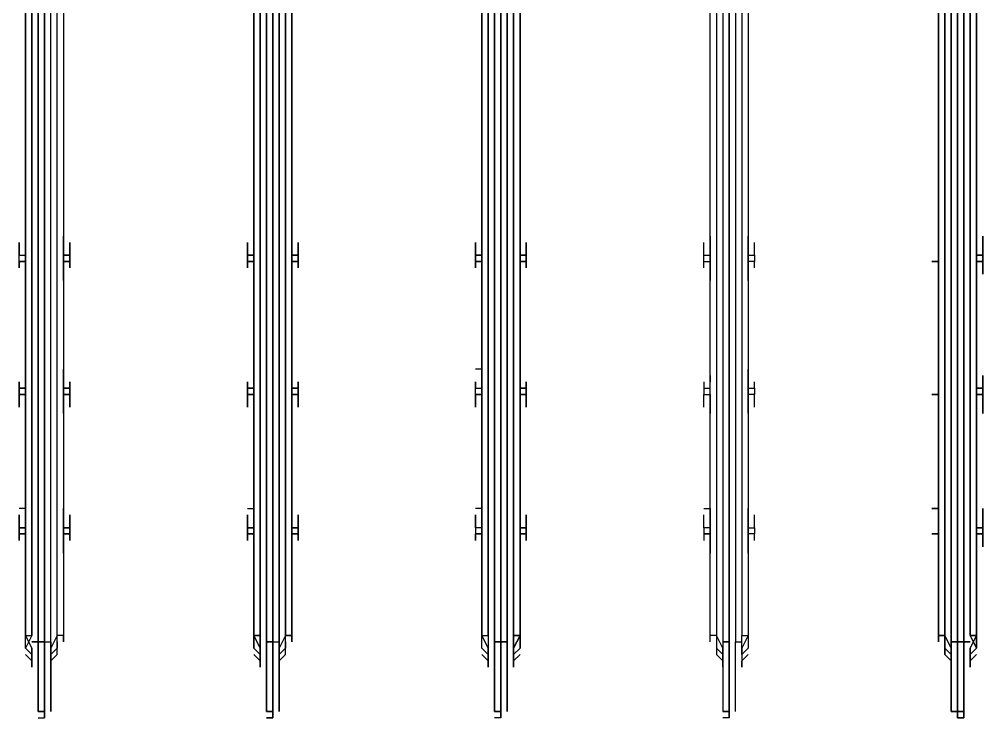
# Model space of a CAD drawing. Header units: metres. Extents: x 531277 to 531898, y 2673784 to 2674172.
# Drawn here: x 531485.9659 to 531486.1762, y 2673979.9936 to 2673980.1461 of the extents above; entities that cross this region are included whole.
import ezdxf

# ---------------------------------------------------------------- set-up
doc = ezdxf.new("R2010")
doc.units = ezdxf.units.M
doc.header["$MEASUREMENT"] = 0
doc.layers.add('IDT', color=7, linetype='Continuous')

# ---------------------------------------------------------------- blocks, each defined once
blk = doc.blocks.new('IDT')
at = {"layer": 'IDT', "color": 0, "lineweight": 25}
for p, q in [((13.89527, 14.16936), (13.89527, 14.15276)), ((13.89666, 14.16936), (13.89527, 14.16936)), ((13.89527, 14.15276), (13.89527, 14.16936)), ((13.89527, 14.16936), (13.89666, 14.16936)), ((13.89666, 14.15276), (13.89666, 14.16936)), ((13.89666, 14.16936), (13.89666, 14.15276)), ((13.94645, 14.15276), (13.94645, 14.16936)), ((13.94645, 14.16936), (13.94645, 14.15276)), ((13.94645, 14.16936), (13.94783, 14.16936)), ((13.99624, 14.16936), (13.99624, 14.15276)), ((13.99624, 14.15276), (13.99624, 14.16936)), ((13.99624, 14.16936), (13.99624, 14.15276)), ((13.99624, 14.15276), (13.99624, 14.16936)), ((13.99624, 14.16936), (13.99763, 14.16936)), ((14.04604, 14.15276), (14.04604, 14.16936)), ((14.04604, 14.16936), (14.04604, 14.15276)), ((14.04742, 14.16936), (14.04604, 14.16936)), ((14.04604, 14.16936), (14.04604, 14.15276)), ((14.04604, 14.15276), (14.04604, 14.16936)), ((14.04604, 14.16936), (14.04742, 14.16936)), ((14.04604, 14.15276), (14.04604, 14.16936)), ((14.04604, 14.16936), (14.04604, 14.15276)), ((14.04604, 14.15276), (14.04604, 14.16936)), ((14.04604, 14.15276), (14.04604, 14.16936)), ((14.09583, 14.16936), (14.09583, 14.15276)), ((14.09583, 14.15276), (14.09583, 14.16936)), ((14.09583, 14.16936), (14.09583, 14.15276)), ((14.09721, 14.16936), (14.09583, 14.16936)), ((14.09583, 14.16936), (14.09583, 14.15276)), ((13.89666, 14.16797), (13.89527, 14.16797)), ((13.89527, 14.16797), (13.89527, 14.15276)), ((13.89527, 14.15276), (13.89527, 14.16797)), ((13.89527, 14.16797), (13.89666, 14.16797)), ((13.89804, 14.16797), (13.89666, 14.16797)), ((13.89666, 14.16797), (13.89804, 14.16797)), ((13.89804, 14.16797), (13.89804, 14.15276)), ((13.89804, 14.15276), (13.89804, 14.16797)), ((13.94507, 14.16797), (13.94507, 14.15276)), ((13.94783, 14.16797), (13.94645, 14.16797)), ((13.94645, 14.16797), (13.94783, 14.16797)), ((13.94783, 14.15276), (13.94783, 14.16797)), ((13.99486, 14.15276), (13.99486, 14.16797)), ((13.99486, 14.16797), (13.99486, 14.15276)), ((13.99763, 14.16797), (13.99624, 14.16797)), ((13.99624, 14.16797), (13.99763, 14.16797)), ((13.99763, 14.16797), (13.99624, 14.16797)), ((13.99624, 14.16797), (13.99763, 14.16797)), ((13.99763, 14.15276), (13.99763, 14.16797)), ((13.99763, 14.16797), (13.99763, 14.15276)), ((14.04465, 14.15276), (14.04465, 14.16797)), ((14.04465, 14.16797), (14.04465, 14.15276)), ((14.04465, 14.15276), (14.04465, 14.16797)), ((14.04465, 14.16797), (14.04465, 14.15276)), ((14.04742, 14.16797), (14.04604, 14.16797)), ((14.04604, 14.16797), (14.04742, 14.16797)), ((14.04742, 14.16797), (14.04604, 14.16797)), ((14.04604, 14.16797), (14.04742, 14.16797)), ((14.04742, 14.16797), (14.04604, 14.16797)), ((14.04604, 14.16797), (14.04742, 14.16797)), ((14.04742, 14.16797), (14.04604, 14.16797)), ((14.04604, 14.16797), (14.04742, 14.16797)), ((14.04742, 14.15276), (14.04742, 14.16797)), ((14.04742, 14.16797), (14.04742, 14.15276)), ((14.04742, 14.15276), (14.04742, 14.16797)), ((14.04742, 14.16797), (14.04742, 14.15276)), ((14.09445, 14.15276), (14.09445, 14.16797)), ((14.09445, 14.16797), (14.09445, 14.15276)), ((14.09721, 14.16797), (14.09583, 14.16797)), ((14.09583, 14.16797), (14.09721, 14.16797)), ((14.09721, 14.16797), (14.09583, 14.16797)), ((14.09583, 14.16797), (14.09721, 14.16797)), ((14.09721, 14.15276), (14.09721, 14.16797)), ((14.09721, 14.16797), (14.09721, 14.15276)), ((13.89389, 14.15414), (13.89389, 14.15829)), ((13.89389, 14.15829), (13.89389, 14.15691)), ((13.89389, 14.15691), (13.89389, 14.15829)), ((13.89389, 14.15829), (13.89389, 14.15414)), ((13.89804, 14.15414), (13.89804, 14.15829)), ((13.89804, 14.15829), (13.89804, 14.15414)), ((13.89804, 14.15691), (13.89804, 14.15829)), ((13.89804, 14.15829), (13.89804, 14.15691)), ((13.94368, 14.15414), (13.94368, 14.15829)), ((13.94368, 14.15829), (13.94368, 14.15691)), ((13.94783, 14.15691), (13.94783, 14.15829)), ((13.94783, 14.15829), (13.94783, 14.15414)), ((13.99348, 14.15414), (13.99348, 14.15829)), ((13.99348, 14.15829), (13.99348, 14.15691)), ((13.99348, 14.15691), (13.99348, 14.15829)), ((13.99348, 14.15829), (13.99348, 14.15414)), ((13.99901, 14.15414), (13.99901, 14.15829)), ((13.99901, 14.15829), (13.99901, 14.15691)), ((13.99901, 14.15691), (13.99901, 14.15829)), ((13.99901, 14.15829), (13.99901, 14.15414)), ((14.04465, 14.15414), (14.04465, 14.15829)), ((14.04465, 14.15829), (14.04465, 14.15691)), ((14.04465, 14.15414), (14.04465, 14.15829)), ((14.04465, 14.15829), (14.04465, 14.15691)), ((14.04465, 14.15414), (14.04465, 14.15829)), ((14.04465, 14.15829), (14.04465, 14.15691)), ((14.04465, 14.15414), (14.04465, 14.15829)), ((14.04465, 14.15829), (14.04465, 14.15691)), ((14.0488, 14.15414), (14.0488, 14.15829)), ((14.0488, 14.15829), (14.0488, 14.15414)), ((14.0488, 14.15414), (14.0488, 14.15829)), ((14.0488, 14.15829), (14.0488, 14.15691)), ((14.0488, 14.15691), (14.0488, 14.15829)), ((14.0488, 14.15829), (14.0488, 14.15691)), ((14.0488, 14.15691), (14.0488, 14.15829)), ((14.0488, 14.15829), (14.0488, 14.15414)), ((14.09445, 14.15414), (14.09445, 14.15829)), ((14.09445, 14.15829), (14.09445, 14.15691)), ((14.09445, 14.15414), (14.09445, 14.15829)), ((14.09445, 14.15829), (14.09445, 14.15691)), ((14.0986, 14.15414), (14.0986, 14.15829)), ((14.0986, 14.15829), (14.0986, 14.15691)), ((14.0986, 14.15691), (14.0986, 14.15829)), ((14.0986, 14.15829), (14.0986, 14.15414)), ((13.89389, 14.15691), (13.89251, 14.15552)), ((13.89251, 14.15552), (13.89389, 14.15691)), ((13.89389, 14.15552), (13.89251, 14.15414)), ((13.89251, 14.15414), (13.89389, 14.15552)), ((13.89389, 14.15552), (13.89251, 14.15414)), ((13.89251, 14.15414), (13.89389, 14.15552)), ((13.89942, 14.15552), (13.89804, 14.15691)), ((13.89804, 14.15691), (13.89942, 14.15552)), ((13.89804, 14.15552), (13.89942, 14.15414)), ((13.89942, 14.15414), (13.89804, 14.15552)), ((13.89942, 14.15552), (13.89942, 14.15137)), ((13.89942, 14.15137), (13.89942, 14.15552)), ((13.94368, 14.15691), (13.9423, 14.15552)), ((13.9423, 14.15414), (13.94368, 14.15552)), ((13.94368, 14.15552), (13.94368, 14.15137)), ((13.94921, 14.15552), (13.94783, 14.15691)), ((13.94921, 14.15414), (13.94783, 14.15552)), ((13.94921, 14.15137), (13.94921, 14.15552)), ((13.99348, 14.15691), (13.99209, 14.15552)), ((13.99209, 14.15552), (13.99348, 14.15691)), ((13.99348, 14.15552), (13.99209, 14.15414)), ((13.99209, 14.15414), (13.99348, 14.15552)), ((13.99348, 14.15552), (13.99348, 14.15137)), ((13.99348, 14.15137), (13.99348, 14.15552)), ((13.99901, 14.15691), (14.00039, 14.15552)), ((14.00039, 14.15552), (13.99901, 14.15691)), ((13.99901, 14.15137), (13.99901, 14.15552)), ((13.99901, 14.15552), (14.00039, 14.15414)), ((13.99901, 14.15137), (13.99901, 14.15552)), ((13.99901, 14.15552), (14.00039, 14.15414)), ((14.04465, 14.15691), (14.04327, 14.15552)), ((14.04465, 14.15691), (14.04327, 14.15552)), ((14.04465, 14.15691), (14.04327, 14.15552)), ((14.04465, 14.15691), (14.04327, 14.15552)), ((14.04327, 14.15552), (14.04327, 14.15137)), ((14.04327, 14.15552), (14.04327, 14.15137)), ((14.04327, 14.15552), (14.04327, 14.15137)), ((14.04327, 14.15552), (14.04327, 14.15137)), ((14.04327, 14.15414), (14.04465, 14.15552)), ((14.04465, 14.15552), (14.04327, 14.15414)), ((14.04327, 14.15414), (14.04465, 14.15552)), ((14.04465, 14.15552), (14.04327, 14.15414)), ((14.0488, 14.15691), (14.05018, 14.15552)), ((14.05018, 14.15552), (14.0488, 14.15691)), ((14.0488, 14.15691), (14.05018, 14.15552)), ((14.05018, 14.15552), (14.0488, 14.15691)), ((14.0488, 14.15137), (14.0488, 14.15552)), ((14.0488, 14.15552), (14.05018, 14.15414)), ((14.0488, 14.15137), (14.0488, 14.15552)), ((14.0488, 14.15552), (14.05018, 14.15414)), ((14.0488, 14.15552), (14.0488, 14.15137)), ((14.05018, 14.15414), (14.0488, 14.15552)), ((14.0488, 14.15137), (14.0488, 14.15552)), ((14.05018, 14.15414), (14.0488, 14.15552)), ((14.09445, 14.15691), (14.09306, 14.15552)), ((14.09445, 14.15691), (14.09306, 14.15552)), ((14.09306, 14.15552), (14.09306, 14.15137)), ((14.09306, 14.15552), (14.09306, 14.15137)), ((14.09306, 14.15414), (14.09445, 14.15552)), ((14.09445, 14.15552), (14.09306, 14.15414)), ((14.0986, 14.15691), (14.09998, 14.15552)), ((14.09998, 14.15552), (14.0986, 14.15691)), ((14.09998, 14.15414), (14.0986, 14.15552)), ((14.0986, 14.15552), (14.09998, 14.15414)), ((14.09998, 14.15414), (14.0986, 14.15552)), ((14.0986, 14.15552), (14.09998, 14.15414)), ((13.89251, 14.15414), (13.89251, 14.15276)), ((13.89251, 14.15276), (13.89251, 14.15414)), ((13.89251, 14.15414), (13.89389, 14.15137)), ((13.89251, 14.15137), (13.89389, 14.15414)), ((13.89389, 14.15414), (13.89251, 14.15137)), ((13.89389, 14.15137), (13.89251, 14.15414)), ((13.89942, 14.15137), (13.89804, 14.15414)), ((13.89804, 14.15414), (13.89942, 14.15137)), ((13.89942, 14.15414), (13.89942, 14.15276)), ((13.89942, 14.15276), (13.89942, 14.15414)), ((13.9423, 14.15276), (13.9423, 14.15414)), ((13.9423, 14.15137), (13.94368, 14.15414)), ((13.94783, 14.15414), (13.94921, 14.15137)), ((13.94921, 14.15276), (13.94921, 14.15414)), ((13.99209, 14.15414), (13.99209, 14.15276)), ((13.99209, 14.15276), (13.99209, 14.15414)), ((13.99209, 14.15137), (13.99348, 14.15414)), ((13.99348, 14.15414), (13.99209, 14.15137)), ((14.00039, 14.15137), (13.99901, 14.15414)), ((13.99901, 14.15414), (14.00039, 14.15137)), ((14.00039, 14.15414), (14.00039, 14.15276)), ((14.00039, 14.15414), (14.00039, 14.15276)), ((14.04327, 14.15137), (14.04465, 14.15414)), ((14.04327, 14.15137), (14.04465, 14.15414)), ((14.04327, 14.15137), (14.04465, 14.15414)), ((14.04327, 14.15137), (14.04465, 14.15414)), ((14.04327, 14.15276), (14.04327, 14.15414)), ((14.04327, 14.15414), (14.04327, 14.15276)), ((14.04327, 14.15276), (14.04327, 14.15414)), ((14.04327, 14.15414), (14.04327, 14.15276)), ((14.05018, 14.15137), (14.0488, 14.15414)), ((14.0488, 14.15414), (14.05018, 14.15137)), ((14.05018, 14.15137), (14.0488, 14.15414)), ((14.0488, 14.15414), (14.05018, 14.15137)), ((14.05018, 14.15414), (14.05018, 14.15276)), ((14.05018, 14.15414), (14.05018, 14.15276)), ((14.05018, 14.15276), (14.05018, 14.15414)), ((14.05018, 14.15276), (14.05018, 14.15414)), ((14.09306, 14.15137), (14.09445, 14.15414)), ((14.09306, 14.15137), (14.09445, 14.15414)), ((14.09306, 14.15276), (14.09306, 14.15414)), ((14.09306, 14.15414), (14.09306, 14.15276)), ((14.09998, 14.15137), (14.0986, 14.15414)), ((14.0986, 14.15414), (14.09998, 14.15137)), ((14.0986, 14.15137), (14.09998, 14.15414)), ((14.0986, 14.15137), (14.09998, 14.15414)), ((14.09998, 14.15414), (14.09998, 14.15276)), ((14.09998, 14.15414), (14.09998, 14.15276)), ((13.89251, 14.15137), (13.89251, 14.15276)), ((13.89251, 14.15276), (13.89251, 14.15137)), ((13.89389, 14.15137), (13.89251, 14.15137)), ((13.89251, 14.15137), (13.89389, 14.15137)), ((13.89251, 14.15137), (13.89251, 13.95358)), ((13.89251, 13.95358), (13.89251, 14.15137)), ((13.89527, 14.15276), (13.89389, 14.15276)), ((13.89389, 14.15276), (13.89527, 14.15276)), ((13.89389, 14.15137), (13.89389, 13.95358)), ((13.89389, 13.95358), (13.89389, 14.15137)), ((13.89527, 13.95358), (13.89527, 14.15276)), ((13.89527, 14.15276), (13.89527, 13.95358)), ((13.89527, 14.15276), (13.89666, 14.15276)), ((13.89666, 14.15276), (13.89527, 14.15276)), ((13.89527, 14.15276), (13.89527, 13.95358)), ((13.89527, 13.95358), (13.89527, 14.15276)), ((13.89804, 14.15276), (13.89666, 14.15276)), ((13.89666, 14.15276), (13.89804, 14.15276)), ((13.89666, 13.95358), (13.89666, 14.15276)), ((13.89666, 14.15276), (13.89666, 13.95358)), ((13.89804, 14.15276), (13.89804, 13.95358)), ((13.89804, 13.95358), (13.89804, 14.15276)), ((13.9008, 14.15137), (13.89942, 14.15137)), ((13.89942, 14.15137), (13.9008, 14.15137)), ((13.89942, 14.15137), (13.89942, 13.95358)), ((13.89942, 13.95358), (13.89942, 14.15137)), ((13.9008, 14.15137), (13.9008, 14.15276)), ((13.9008, 14.15276), (13.9008, 14.15137)), ((13.9008, 13.95358), (13.9008, 14.15137)), ((13.9008, 14.15137), (13.9008, 13.95358)), ((13.9423, 14.15137), (13.9423, 14.15276)), ((13.9423, 13.95358), (13.9423, 14.15137)), ((13.94368, 14.15137), (13.9423, 14.15137)), ((13.94507, 14.15276), (13.94368, 14.15276)), ((13.94368, 13.95358), (13.94368, 14.15137)), ((13.94507, 13.95358), (13.94507, 14.15276)), ((13.94783, 14.15276), (13.94645, 14.15276)), ((13.94645, 14.15276), (13.94783, 14.15276)), ((13.94645, 13.95358), (13.94645, 14.15276)), ((13.94645, 14.15276), (13.94645, 13.95358)), ((13.94783, 13.95358), (13.94783, 14.15276)), ((13.94921, 13.95358), (13.94921, 14.15137)), ((13.94921, 14.15137), (13.9506, 14.15137)), ((13.9506, 14.15276), (13.9506, 14.15137)), ((13.9506, 14.15137), (13.9506, 13.95358)), ((13.99209, 14.15137), (13.99209, 14.15276)), ((13.99209, 14.15276), (13.99209, 14.15137)), ((13.99348, 14.15137), (13.99209, 14.15137)), ((13.99209, 14.15137), (13.99348, 14.15137)), ((13.99209, 14.15137), (13.99209, 13.95358)), ((13.99209, 13.95358), (13.99209, 14.15137)), ((13.99348, 14.15137), (13.99348, 13.95358)), ((13.99348, 13.95358), (13.99348, 14.15137)), ((13.99486, 14.15276), (13.99486, 13.95358)), ((13.99486, 13.95358), (13.99486, 14.15276)), ((13.99624, 14.15276), (13.99486, 14.15276)), ((13.99486, 14.15276), (13.99624, 14.15276)), ((13.99624, 14.15276), (13.99763, 14.15276)), ((13.99763, 14.15276), (13.99624, 14.15276)), ((13.99624, 14.15276), (13.99763, 14.15276)), ((13.99763, 14.15276), (13.99624, 14.15276)), ((13.99624, 13.95358), (13.99624, 14.15276)), ((13.99624, 14.15276), (13.99624, 13.95358)), ((13.99624, 13.95358), (13.99624, 14.15276)), ((13.99624, 14.15276), (13.99624, 13.95358)), ((13.99763, 14.15276), (13.99763, 13.95358)), ((13.99763, 13.95358), (13.99763, 14.15276)), ((14.00039, 14.15137), (13.99901, 14.15137)), ((14.00039, 14.15137), (13.99901, 14.15137)), ((13.99901, 14.15137), (13.99901, 13.95358)), ((13.99901, 13.95358), (13.99901, 14.15137)), ((14.00039, 14.15276), (14.00039, 14.15137)), ((14.00039, 14.15276), (14.00039, 14.15137)), ((14.00039, 13.95358), (14.00039, 14.15137)), ((14.00039, 14.15137), (14.00039, 13.95358)), ((14.04189, 14.15137), (14.04189, 14.15276)), ((14.04189, 14.15276), (14.04189, 14.15137)), ((14.04189, 14.15137), (14.04189, 14.15276)), ((14.04189, 14.15276), (14.04189, 14.15137)), ((14.04189, 13.9605), (14.04189, 14.15137)), ((14.04189, 14.15137), (14.04327, 14.15137)), ((14.04327, 14.15137), (14.04189, 14.15137)), ((14.04189, 14.15137), (14.04327, 14.15137)), ((14.04327, 14.15137), (14.04189, 14.15137)), ((14.04189, 14.15137), (14.04189, 13.95358)), ((14.04189, 13.95358), (14.04189, 14.15137)), ((14.04189, 14.15137), (14.04189, 13.95358)), ((14.04327, 14.15137), (14.04327, 13.9605)), ((14.04327, 13.95358), (14.04327, 14.15137)), ((14.04327, 14.15137), (14.04327, 13.95358)), ((14.04327, 13.95358), (14.04327, 14.15137)), ((14.04604, 14.15276), (14.04465, 14.15276)), ((14.04465, 14.15276), (14.04465, 13.9605)), ((14.04604, 14.15276), (14.04465, 14.15276)), ((14.04465, 14.15276), (14.04465, 13.95358)), ((14.04465, 13.95358), (14.04465, 14.15276)), ((14.04465, 14.15276), (14.04465, 13.95358)), ((14.04604, 14.15276), (14.04465, 14.15276)), ((14.04604, 14.15276), (14.04465, 14.15276)), ((14.04742, 14.15276), (14.04604, 14.15276)), ((14.04604, 14.15276), (14.04742, 14.15276)), ((14.04742, 14.15276), (14.04604, 14.15276)), ((14.04604, 14.15276), (14.04742, 14.15276)), ((14.04742, 14.15276), (14.04604, 14.15276)), ((14.04604, 14.15276), (14.04742, 14.15276)), ((14.04742, 14.15276), (14.04604, 14.15276)), ((14.04742, 14.15276), (14.04604, 14.15276)), ((14.04604, 13.9605), (14.04604, 14.15276)), ((14.04604, 14.15276), (14.04604, 13.9605)), ((14.04604, 13.95358), (14.04604, 14.15276)), ((14.04604, 14.15276), (14.04604, 13.95358)), ((14.04604, 13.95358), (14.04604, 14.15276)), ((14.04604, 14.15276), (14.04604, 13.95358)), ((14.04604, 13.95358), (14.04604, 14.15276)), ((14.04604, 14.15276), (14.04604, 13.95358)), ((14.04742, 13.9605), (14.04742, 14.15276)), ((14.04742, 13.95358), (14.04742, 14.15276)), ((14.04742, 14.15276), (14.04742, 13.95358)), ((14.04742, 13.95358), (14.04742, 14.15276)), ((14.05018, 14.15137), (14.0488, 14.15137)), ((14.05018, 14.15137), (14.0488, 14.15137)), ((14.0488, 14.15137), (14.05018, 14.15137)), ((14.05018, 14.15137), (14.0488, 14.15137)), ((14.0488, 13.9605), (14.0488, 14.15137)), ((14.0488, 14.15137), (14.0488, 13.95358)), ((14.0488, 13.95358), (14.0488, 14.15137)), ((14.0488, 14.15137), (14.0488, 13.95358)), ((14.05018, 14.15276), (14.05018, 14.15137)), ((14.05018, 14.15276), (14.05018, 14.15137)), ((14.05018, 14.15137), (14.05018, 14.15276)), ((14.05018, 14.15276), (14.05018, 14.15137)), ((14.05018, 13.9605), (14.05018, 14.15137)), ((14.05018, 14.15137), (14.05018, 13.95358)), ((14.05018, 13.95358), (14.05018, 14.15137)), ((14.05018, 14.15137), (14.05018, 13.95358)), ((14.09168, 14.15137), (14.09168, 14.15276)), ((14.09168, 14.15276), (14.09168, 14.15137)), ((14.09168, 13.9605), (14.09168, 14.15137)), ((14.09168, 14.15137), (14.09306, 14.15137)), ((14.09168, 13.95358), (14.09168, 14.15137)), ((14.09168, 14.15137), (14.09306, 14.15137)), ((14.09306, 14.15137), (14.09306, 13.9605)), ((14.09306, 14.15137), (14.09306, 13.95358)), ((14.09583, 14.15276), (14.09445, 14.15276)), ((14.09445, 14.15276), (14.09445, 13.9605)), ((14.09583, 14.15276), (14.09445, 14.15276)), ((14.09445, 14.15276), (14.09445, 13.95358)), ((14.09583, 14.15276), (14.09721, 14.15276)), ((14.09721, 14.15276), (14.09583, 14.15276)), ((14.09583, 14.15276), (14.09583, 13.95358)), ((14.09583, 13.95358), (14.09583, 14.15276)), ((14.09583, 14.15276), (14.09583, 13.9605)), ((14.09583, 13.9605), (14.09583, 14.15276)), ((14.09721, 13.9605), (14.09721, 14.15276)), ((14.09721, 14.15276), (14.0986, 14.15276)), ((14.0986, 14.15276), (14.09721, 14.15276)), ((14.09721, 14.15276), (14.09721, 13.95358)), ((14.09998, 14.15137), (14.0986, 14.15137)), ((14.09998, 14.15137), (14.0986, 14.15137)), ((14.0986, 13.9605), (14.0986, 14.15137)), ((14.0986, 14.15137), (14.0986, 13.95358)), ((14.09998, 14.15276), (14.09998, 14.15137)), ((14.09998, 14.15276), (14.09998, 14.15137)), ((14.09998, 13.95358), (14.09998, 14.15137)), ((14.09998, 14.15137), (14.09998, 13.9605)), ((13.89251, 14.12371), (13.89251, 14.13339)), ((13.89251, 14.13339), (13.89251, 14.12924)), ((13.9008, 14.12924), (13.9008, 14.13339)), ((13.9008, 14.13339), (13.9008, 14.12924)), ((13.9423, 14.13339), (13.9423, 14.12924)), ((13.9506, 14.12924), (13.9506, 14.13339)), ((13.99209, 14.12924), (13.99209, 14.13339)), ((13.99209, 14.13339), (13.99209, 14.12371)), ((14.00039, 14.13339), (14.00039, 14.12924)), ((14.00039, 14.12924), (14.00039, 14.13339)), ((14.04189, 14.12924), (14.04189, 14.13339)), ((14.04189, 14.13339), (14.04189, 14.12924)), ((14.04189, 14.12924), (14.04189, 14.13339)), ((14.04189, 14.13339), (14.04189, 14.12924)), ((14.05018, 14.13339), (14.05018, 14.12924)), ((14.05018, 14.12924), (14.05018, 14.13339)), ((14.05018, 14.13339), (14.05018, 14.12924)), ((14.05018, 14.12924), (14.05018, 14.13339)), ((14.09168, 14.12924), (14.09168, 14.13339)), ((14.09168, 14.13339), (14.09168, 14.12924)), ((14.09998, 14.12924), (14.09998, 14.13339)), ((14.09998, 14.13339), (14.09998, 14.12924)), ((13.89112, 14.13063), (13.89112, 14.13201)), ((13.89112, 14.13201), (13.89112, 14.13063)), ((13.89112, 14.13063), (13.89112, 14.12924)), ((13.89112, 14.12924), (13.89112, 14.13063)), ((13.9008, 14.13063), (13.9008, 14.13201)), ((13.9008, 14.13201), (13.9008, 14.13063)), ((13.9008, 14.12924), (13.9008, 14.13063)), ((13.9008, 14.13063), (13.9008, 14.12924)), ((13.94092, 14.13063), (13.94092, 14.12924)), ((13.9423, 14.13201), (13.9423, 14.13063)), ((13.9506, 14.13063), (13.9506, 14.13201)), ((13.95198, 14.12924), (13.95198, 14.13063)), ((13.99071, 14.12924), (13.99071, 14.13063)), ((13.99071, 14.13063), (13.99071, 14.12924)), ((13.99209, 14.13063), (13.99209, 14.13201)), ((13.99209, 14.13201), (13.99209, 14.13063)), ((14.00039, 14.13201), (14.00039, 14.13063)), ((14.00039, 14.13063), (14.00039, 14.13201)), ((14.00177, 14.12924), (14.00177, 14.13063)), ((14.00177, 14.13063), (14.00177, 14.12924)), ((14.0405, 14.12924), (14.0405, 14.13063)), ((14.0405, 14.13063), (14.0405, 14.12924)), ((14.0405, 14.12924), (14.0405, 14.13063)), ((14.0405, 14.13063), (14.0405, 14.12924)), ((14.04189, 14.13063), (14.04189, 14.13201)), ((14.04189, 14.13201), (14.04189, 14.13063)), ((14.04189, 14.13063), (14.04189, 14.13201)), ((14.04189, 14.13201), (14.04189, 14.13063)), ((14.05018, 14.13201), (14.05018, 14.13063)), ((14.05018, 14.13063), (14.05018, 14.13201)), ((14.05018, 14.13201), (14.05018, 14.13063)), ((14.05018, 14.13063), (14.05018, 14.13201)), ((14.05157, 14.13063), (14.05157, 14.12924)), ((14.05157, 14.12924), (14.05157, 14.13063)), ((14.05157, 14.12924), (14.05157, 14.13063)), ((14.05157, 14.12924), (14.05157, 14.13063)), ((14.0903, 14.12924), (14.0903, 14.13063)), ((14.0903, 14.13063), (14.0903, 14.12924)), ((14.09168, 14.13063), (14.09168, 14.13201)), ((14.09168, 14.13201), (14.09168, 14.13063)), ((14.09998, 14.13201), (14.09998, 14.13063)), ((14.09998, 14.13063), (14.09998, 14.13201)), ((14.10136, 14.12924), (14.10136, 14.13063)), ((14.10136, 14.13063), (14.10136, 14.12924)), ((13.89112, 14.12924), (13.89251, 14.12924)), ((13.89251, 14.12924), (13.89112, 14.12924)), ((13.89112, 14.12786), (13.89112, 14.12924)), ((13.89112, 14.12924), (13.89112, 14.12786)), ((13.89251, 14.12924), (13.89251, 14.12786)), ((13.90219, 14.12924), (13.9008, 14.12924)), ((13.9008, 14.12924), (13.90219, 14.12924)), ((13.9008, 14.12924), (13.9008, 14.12786)), ((13.9008, 14.12786), (13.9008, 14.12924)), ((13.9008, 14.12924), (13.9008, 14.12786)), ((13.9008, 14.12786), (13.9008, 14.12924)), ((13.94092, 14.12924), (13.9423, 14.12924)), ((13.94092, 14.12786), (13.94092, 14.12924)), ((13.9423, 14.12924), (13.9423, 14.12786)), ((13.95198, 14.12924), (13.9506, 14.12924)), ((13.9506, 14.12786), (13.9506, 14.12924)), ((13.9506, 14.12924), (13.95198, 14.12924)), ((13.95198, 14.12786), (13.95198, 14.12924)), ((13.99071, 14.12786), (13.99071, 14.12924)), ((13.99071, 14.12924), (13.99071, 14.12786)), ((13.99209, 14.12924), (13.99071, 14.12924)), ((13.99071, 14.12924), (13.99209, 14.12924)), ((13.99209, 14.12786), (13.99209, 14.12924)), ((14.00039, 14.12924), (14.00177, 14.12924)), ((14.00177, 14.12924), (14.00039, 14.12924)), ((14.00039, 14.12924), (14.00039, 14.12371)), ((14.00177, 14.12924), (14.00039, 14.12924)), ((14.00039, 14.12924), (14.00039, 14.12786)), ((14.00177, 14.12924), (14.00039, 14.12924)), ((14.00177, 14.12786), (14.00177, 14.12924)), ((14.00177, 14.12786), (14.00177, 14.12924)), ((14.0405, 14.12786), (14.0405, 14.12924)), ((14.0405, 14.12924), (14.0405, 14.12786)), ((14.0405, 14.12786), (14.0405, 14.12924)), ((14.0405, 14.12924), (14.0405, 14.12786)), ((14.04189, 14.12924), (14.0405, 14.12924)), ((14.0405, 14.12924), (14.04189, 14.12924)), ((14.04189, 14.12924), (14.0405, 14.12924)), ((14.0405, 14.12924), (14.04189, 14.12924)), ((14.04189, 14.12786), (14.04189, 14.12924)), ((14.04189, 14.12924), (14.04189, 14.12786)), ((14.04189, 14.12924), (14.04189, 14.12786)), ((14.04189, 14.12786), (14.04189, 14.12924)), ((14.05157, 14.12924), (14.05018, 14.12924)), ((14.05018, 14.12924), (14.05018, 14.12371)), ((14.05018, 14.12371), (14.05018, 14.12924)), ((14.05018, 14.12924), (14.05157, 14.12924)), ((14.05018, 14.12371), (14.05018, 14.12924)), ((14.05018, 14.12924), (14.05157, 14.12924)), ((14.05157, 14.12924), (14.05018, 14.12924)), ((14.05018, 14.12924), (14.05157, 14.12924)), ((14.05018, 14.12924), (14.05157, 14.12924)), ((14.05157, 14.12924), (14.05018, 14.12924)), ((14.05018, 14.12786), (14.05018, 14.12924)), ((14.05018, 14.12924), (14.05157, 14.12924)), ((14.05157, 14.12786), (14.05157, 14.12924)), ((14.05157, 14.12924), (14.05157, 14.12786)), ((14.05157, 14.12786), (14.05157, 14.12924)), ((14.05157, 14.12924), (14.05157, 14.12786)), ((14.0903, 14.12786), (14.0903, 14.12924)), ((14.0903, 14.12924), (14.0903, 14.12786)), ((14.09168, 14.12924), (14.0903, 14.12924)), ((14.0903, 14.12924), (14.09168, 14.12924)), ((14.09168, 14.12924), (14.09168, 14.12786)), ((14.09168, 14.12786), (14.09168, 14.12924)), ((14.10136, 14.12924), (14.09998, 14.12924)), ((14.09998, 14.12924), (14.10136, 14.12924)), ((14.09998, 14.12786), (14.09998, 14.12924)), ((14.09998, 14.12924), (14.10136, 14.12924)), ((14.10136, 14.12924), (14.09998, 14.12924)), ((14.09998, 14.12924), (14.09998, 14.12371)), ((14.10136, 14.12786), (14.10136, 14.12924)), ((14.10136, 14.12924), (14.10136, 14.12786)), ((13.89251, 14.12786), (13.89112, 14.12786)), ((13.89112, 14.12786), (13.89251, 14.12786)), ((13.89112, 14.12509), (13.89112, 14.12786)), ((13.89112, 14.12786), (13.89112, 14.12509)), ((13.89251, 14.12786), (13.89251, 14.12371)), ((13.9008, 14.12786), (13.9008, 14.12371)), ((13.9008, 14.12509), (13.9008, 14.12786)), ((13.9008, 14.12786), (13.9008, 14.12509)), ((13.9008, 14.12371), (13.9008, 14.12786)), ((13.94092, 14.12786), (13.94092, 14.12509)), ((13.9423, 14.12786), (13.94092, 14.12786)), ((13.9423, 14.12786), (13.9423, 14.12371)), ((13.9506, 14.12786), (13.95198, 14.12786)), ((13.9506, 14.12371), (13.9506, 14.12786)), ((13.95198, 14.12786), (13.95198, 14.12509)), ((13.99071, 14.12509), (13.99071, 14.12786)), ((13.99071, 14.12786), (13.99071, 14.12509)), ((13.99209, 14.12786), (13.99071, 14.12786)), ((13.99071, 14.12786), (13.99209, 14.12786)), ((13.99209, 14.12371), (13.99209, 14.12786)), ((14.00039, 14.12371), (14.00039, 14.12786)), ((14.00039, 14.12786), (14.00177, 14.12786)), ((14.00039, 14.12786), (14.00177, 14.12786)), ((14.00177, 14.12509), (14.00177, 14.12786)), ((14.00177, 14.12786), (14.00177, 14.12509)), ((14.04189, 14.12786), (14.0405, 14.12786)), ((14.0405, 14.12786), (14.04189, 14.12786)), ((14.04189, 14.12786), (14.0405, 14.12786)), ((14.0405, 14.12786), (14.04189, 14.12786)), ((14.0405, 14.12509), (14.0405, 14.12786)), ((14.0405, 14.12786), (14.0405, 14.12509)), ((14.0405, 14.12509), (14.0405, 14.12786)), ((14.0405, 14.12786), (14.0405, 14.12509)), ((14.04189, 14.12371), (14.04189, 14.12786)), ((14.04189, 14.12786), (14.04189, 14.12371)), ((14.04189, 14.12371), (14.04189, 14.12786)), ((14.04189, 14.12786), (14.04189, 14.12371)), ((14.05018, 14.12371), (14.05018, 14.12786)), ((14.05018, 14.12786), (14.05157, 14.12786)), ((14.05157, 14.12786), (14.05018, 14.12786)), ((14.05018, 14.12786), (14.05157, 14.12786)), ((14.05157, 14.12786), (14.05018, 14.12786)), ((14.05157, 14.12786), (14.05157, 14.12509)), ((14.05157, 14.12509), (14.05157, 14.12786)), ((14.05157, 14.12786), (14.05157, 14.12509)), ((14.05157, 14.12509), (14.05157, 14.12786)), ((14.0903, 14.12509), (14.0903, 14.12786)), ((14.0903, 14.12786), (14.0903, 14.12509)), ((14.09168, 14.12786), (14.0903, 14.12786)), ((14.0903, 14.12786), (14.09168, 14.12786)), ((14.09168, 14.12371), (14.09168, 14.12786)), ((14.09168, 14.12786), (14.09168, 14.12371)), ((14.09998, 14.12786), (14.10136, 14.12786)), ((14.10136, 14.12786), (14.09998, 14.12786)), ((14.09998, 14.12371), (14.09998, 14.12786)), ((14.10136, 14.12786), (14.10136, 14.12509)), ((14.10136, 14.12509), (14.10136, 14.12786)), ((13.89112, 14.12371), (13.89112, 14.12509)), ((13.89112, 14.12509), (13.89112, 14.12371)), ((13.9008, 14.12371), (13.9008, 14.12509)), ((13.9008, 14.12509), (13.9008, 14.12371)), ((13.9423, 14.12371), (13.9423, 14.12509)), ((13.9506, 14.12371), (13.9506, 14.12509)), ((13.99209, 14.12371), (13.99209, 14.12509)), ((13.99209, 14.12509), (13.99209, 14.12371)), ((14.00039, 14.12371), (14.00039, 14.12509)), ((14.00039, 14.12509), (14.00039, 14.12371)), ((14.04189, 14.12371), (14.04189, 14.12509)), ((14.04189, 14.12509), (14.04189, 14.12371)), ((14.04189, 14.12371), (14.04189, 14.12509)), ((14.04189, 14.12509), (14.04189, 14.12371)), ((14.05018, 14.12371), (14.05018, 14.12509)), ((14.05018, 14.12509), (14.05018, 14.12371)), ((14.05018, 14.12371), (14.05018, 14.12509)), ((14.05018, 14.12509), (14.05018, 14.12371)), ((14.09168, 14.12371), (14.09168, 14.12509)), ((14.09168, 14.12509), (14.09168, 14.12371)), ((14.09998, 14.12371), (14.09998, 14.12509)), ((14.09998, 14.12509), (14.09998, 14.12371)), ((13.9008, 14.12371), (13.90219, 14.12371)), ((13.90219, 14.12371), (13.9008, 14.12371)), ((13.95198, 14.12371), (13.9506, 14.12371)), ((14.00039, 14.12371), (14.00177, 14.12371)), ((14.05157, 14.12371), (14.05018, 14.12371)), ((14.09998, 14.12371), (14.10136, 14.12371)), ((13.89112, 14.10158), (13.89112, 14.10296)), ((13.89112, 14.10296), (13.89112, 14.10158)), ((13.89251, 14.09881), (13.89251, 14.10296)), ((13.89251, 14.10296), (13.89251, 14.09881)), ((13.9008, 14.09881), (13.9008, 14.10296)), ((13.9008, 14.10296), (13.9008, 14.10158)), ((13.9008, 14.10158), (13.9008, 14.10296)), ((13.9008, 14.10296), (13.9008, 14.09881)), ((13.9423, 14.10158), (13.9423, 14.10296)), ((13.9423, 14.10296), (13.9423, 14.09881)), ((13.9506, 14.09881), (13.9506, 14.10296)), ((13.9506, 14.10296), (13.9506, 14.10158)), ((13.99209, 14.09881), (13.99209, 14.10296)), ((13.99209, 14.10296), (13.99209, 14.10158)), ((13.99209, 14.10158), (13.99209, 14.10296)), ((13.99209, 14.10296), (13.99209, 14.09881)), ((14.00039, 14.10296), (14.00039, 14.10158)), ((14.00039, 14.10158), (14.00039, 14.10296)), ((14.00039, 14.10296), (14.00039, 14.09881)), ((14.00039, 14.09881), (14.00039, 14.10296)), ((14.04189, 14.09881), (14.04189, 14.10296)), ((14.04189, 14.10296), (14.04189, 14.10158)), ((14.04189, 14.10158), (14.04189, 14.10296)), ((14.04189, 14.10296), (14.04189, 14.09881)), ((14.04189, 14.10296), (14.04189, 14.09881)), ((14.04189, 14.10296), (14.04189, 14.10158)), ((14.04189, 14.10296), (14.04189, 14.09881)), ((14.04189, 14.10296), (14.04189, 14.10158)), ((14.05018, 14.09881), (14.05018, 14.10296)), ((14.05018, 14.10296), (14.05018, 14.10158)), ((14.05018, 14.10158), (14.05018, 14.10296)), ((14.05018, 14.10296), (14.05018, 14.09881)), ((14.05018, 14.09881), (14.05018, 14.10296)), ((14.05018, 14.10296), (14.05018, 14.10158)), ((14.05018, 14.10158), (14.05018, 14.10296)), ((14.05018, 14.10296), (14.05018, 14.09881)), ((14.09168, 14.09881), (14.09168, 14.10296)), ((14.09168, 14.10296), (14.09168, 14.10158)), ((14.09168, 14.10158), (14.09168, 14.10296)), ((14.09168, 14.10296), (14.09168, 14.09881)), ((14.09998, 14.09881), (14.09998, 14.10296)), ((14.09998, 14.10296), (14.09998, 14.10158)), ((14.09998, 14.10158), (14.09998, 14.10296)), ((14.09998, 14.10296), (14.09998, 14.09881)), ((13.89112, 14.09881), (13.89112, 14.10158)), ((13.89112, 14.10158), (13.89112, 14.09881)), ((13.9008, 14.09881), (13.9008, 14.10158)), ((13.9008, 14.10158), (13.9008, 14.09881)), ((13.94092, 14.10158), (13.94092, 14.09881)), ((13.95198, 14.10158), (13.95198, 14.09881)), ((13.99071, 14.09881), (13.99071, 14.10158)), ((13.99071, 14.10158), (13.99071, 14.09881)), ((14.00177, 14.09881), (14.00177, 14.10158)), ((14.00177, 14.10158), (14.00177, 14.09881)), ((14.0405, 14.09881), (14.0405, 14.10158)), ((14.0405, 14.10158), (14.0405, 14.09881)), ((14.0405, 14.09881), (14.0405, 14.10158)), ((14.0405, 14.10158), (14.0405, 14.09881)), ((14.05157, 14.09881), (14.05157, 14.10158)), ((14.05157, 14.10158), (14.05157, 14.09881)), ((14.05157, 14.09881), (14.05157, 14.10158)), ((14.05157, 14.10158), (14.05157, 14.09881)), ((14.0903, 14.09881), (14.0903, 14.10158)), ((14.0903, 14.10158), (14.0903, 14.09881)), ((14.10136, 14.09881), (14.10136, 14.10158)), ((14.10136, 14.10158), (14.10136, 14.09881)), ((13.89251, 14.09881), (13.89112, 14.09881)), ((13.89112, 14.09881), (13.89251, 14.09881)), ((13.89112, 14.09743), (13.89112, 14.09881)), ((13.89112, 14.09881), (13.89112, 14.09743)), ((13.89251, 14.09881), (13.89251, 14.09743)), ((13.89251, 14.09743), (13.89251, 14.09881)), ((13.9008, 14.09743), (13.9008, 14.09881)), ((13.9008, 14.09881), (13.90219, 14.09881)), ((13.90219, 14.09881), (13.9008, 14.09881)), ((13.9008, 14.09881), (13.90219, 14.09881)), ((13.90219, 14.09881), (13.9008, 14.09881)), ((13.9008, 14.09881), (13.9008, 14.09743)), ((13.9008, 14.09743), (13.9008, 14.09881)), ((13.9008, 14.09881), (13.9008, 14.09328)), ((13.94092, 14.09881), (13.9423, 14.09881)), ((13.94092, 14.09743), (13.94092, 14.09881)), ((13.9423, 14.09881), (13.9423, 14.09328)), ((13.95198, 14.09881), (13.9506, 14.09881)), ((13.95198, 14.09881), (13.9506, 14.09881)), ((13.9506, 14.09881), (13.9506, 14.09328)), ((13.95198, 14.09743), (13.95198, 14.09881)), ((13.99071, 14.09743), (13.99071, 14.09881)), ((13.99071, 14.09881), (13.99071, 14.09743)), ((13.99209, 14.09881), (13.99071, 14.09881)), ((13.99071, 14.09881), (13.99209, 14.09881)), ((13.99209, 14.09743), (13.99209, 14.09881)), ((13.99209, 14.09881), (13.99209, 14.09328)), ((14.00177, 14.09881), (14.00039, 14.09881)), ((14.00039, 14.09881), (14.00177, 14.09881)), ((14.00039, 14.09881), (14.00177, 14.09881)), ((14.00039, 14.09743), (14.00039, 14.09881)), ((14.00039, 14.09881), (14.00177, 14.09881)), ((14.00039, 14.09743), (14.00039, 14.09881)), ((14.00177, 14.09881), (14.00177, 14.09743)), ((14.00177, 14.09881), (14.00177, 14.09743)), ((14.04189, 14.09881), (14.0405, 14.09881)), ((14.0405, 14.09881), (14.04189, 14.09881)), ((14.04189, 14.09881), (14.0405, 14.09881)), ((14.0405, 14.09881), (14.04189, 14.09881)), ((14.0405, 14.09743), (14.0405, 14.09881)), ((14.0405, 14.09881), (14.0405, 14.09743)), ((14.0405, 14.09743), (14.0405, 14.09881)), ((14.0405, 14.09881), (14.0405, 14.09743)), ((14.04189, 14.09881), (14.04189, 14.09328)), ((14.04189, 14.09743), (14.04189, 14.09881)), ((14.04189, 14.09881), (14.04189, 14.09743)), ((14.04189, 14.09881), (14.04189, 14.09743)), ((14.05157, 14.09881), (14.05018, 14.09881)), ((14.05018, 14.09881), (14.05018, 14.09743)), ((14.05018, 14.09328), (14.05018, 14.09881)), ((14.05018, 14.09881), (14.05157, 14.09881)), ((14.05157, 14.09881), (14.05018, 14.09881)), ((14.05157, 14.09881), (14.05018, 14.09881)), ((14.05018, 14.09881), (14.05018, 14.09743)), ((14.05157, 14.09881), (14.05018, 14.09881)), ((14.05018, 14.09881), (14.05157, 14.09881)), ((14.05018, 14.09743), (14.05018, 14.09881)), ((14.05018, 14.09881), (14.05157, 14.09881)), ((14.05157, 14.09881), (14.05157, 14.09743)), ((14.05157, 14.09743), (14.05157, 14.09881)), ((14.05157, 14.09743), (14.05157, 14.09881)), ((14.05157, 14.09881), (14.05157, 14.09743)), ((14.0903, 14.09743), (14.0903, 14.09881)), ((14.0903, 14.09881), (14.0903, 14.09743)), ((14.09168, 14.09881), (14.0903, 14.09881)), ((14.0903, 14.09881), (14.09168, 14.09881)), ((14.09168, 14.09743), (14.09168, 14.09881)), ((14.09168, 14.09881), (14.09168, 14.09328)), ((14.09998, 14.09881), (14.10136, 14.09881)), ((14.10136, 14.09881), (14.09998, 14.09881)), ((14.09998, 14.09881), (14.10136, 14.09881)), ((14.09998, 14.09328), (14.09998, 14.09881)), ((14.09998, 14.09881), (14.09998, 14.09743)), ((14.10136, 14.09881), (14.10136, 14.09743)), ((14.10136, 14.09743), (14.10136, 14.09881)), ((13.89112, 14.09605), (13.89112, 14.09743)), ((13.89112, 14.09743), (13.89112, 14.09605)), ((13.89251, 14.09743), (13.89112, 14.09743)), ((13.89112, 14.09743), (13.89251, 14.09743)), ((13.89251, 14.09328), (13.89251, 14.09743)), ((13.89251, 14.09743), (13.89251, 14.09328)), ((13.9008, 14.09328), (13.9008, 14.09743)), ((13.9008, 14.09743), (13.9008, 14.09605)), ((13.9008, 14.09605), (13.9008, 14.09743)), ((13.94092, 14.09743), (13.94092, 14.09605)), ((13.9423, 14.09743), (13.94092, 14.09743)), ((13.95198, 14.09743), (13.9506, 14.09743)), ((13.95198, 14.09605), (13.95198, 14.09743)), ((13.99209, 14.09743), (13.99071, 14.09743)), ((13.99071, 14.09743), (13.99209, 14.09743)), ((13.99071, 14.09605), (13.99071, 14.09743)), ((13.99071, 14.09743), (13.99071, 14.09605)), ((13.99209, 14.09328), (13.99209, 14.09743)), ((14.00177, 14.09743), (14.00039, 14.09743)), ((14.00039, 14.09743), (14.00039, 14.09328)), ((14.00039, 14.09328), (14.00039, 14.09743)), ((14.00177, 14.09743), (14.00039, 14.09743)), ((14.00177, 14.09605), (14.00177, 14.09743)), ((14.00177, 14.09743), (14.00177, 14.09605)), ((14.04189, 14.09743), (14.0405, 14.09743)), ((14.0405, 14.09743), (14.04189, 14.09743)), ((14.04189, 14.09743), (14.0405, 14.09743)), ((14.0405, 14.09743), (14.0405, 14.09605)), ((14.0405, 14.09743), (14.0405, 14.09605)), ((14.0405, 14.09605), (14.0405, 14.09743)), ((14.0405, 14.09743), (14.0405, 14.09605)), ((14.04189, 14.09743), (14.0405, 14.09743)), ((14.04189, 14.09743), (14.04189, 14.09328)), ((14.04189, 14.09743), (14.04189, 14.09328)), ((14.04189, 14.09743), (14.04189, 14.09328)), ((14.05018, 14.09743), (14.05018, 14.09328)), ((14.05018, 14.09743), (14.05157, 14.09743)), ((14.05157, 14.09743), (14.05018, 14.09743)), ((14.05018, 14.09743), (14.05157, 14.09743)), ((14.05157, 14.09743), (14.05018, 14.09743)), ((14.05018, 14.09328), (14.05018, 14.09743)), ((14.05018, 14.09743), (14.05018, 14.09328)), ((14.05157, 14.09743), (14.05157, 14.09605)), ((14.05157, 14.09605), (14.05157, 14.09743)), ((14.05157, 14.09743), (14.05157, 14.09605)), ((14.05157, 14.09605), (14.05157, 14.09743)), ((14.09168, 14.09743), (14.0903, 14.09743)), ((14.0903, 14.09743), (14.0903, 14.09605)), ((14.0903, 14.09605), (14.0903, 14.09743)), ((14.0903, 14.09743), (14.09168, 14.09743)), ((14.09168, 14.09328), (14.09168, 14.09743)), ((14.10136, 14.09743), (14.09998, 14.09743)), ((14.09998, 14.09743), (14.09998, 14.09328)), ((14.09998, 14.09743), (14.10136, 14.09743)), ((14.10136, 14.09743), (14.10136, 14.09605)), ((14.10136, 14.09605), (14.10136, 14.09743)), ((13.89112, 14.09467), (13.89112, 14.09605)), ((13.89112, 14.09605), (13.89112, 14.09467)), ((13.9008, 14.09605), (13.9008, 14.09467)), ((13.9008, 14.09467), (13.9008, 14.09605)), ((13.9423, 14.09605), (13.9423, 14.09467)), ((13.9506, 14.09467), (13.9506, 14.09605)), ((13.99209, 14.09467), (13.99209, 14.09605)), ((13.99209, 14.09605), (13.99209, 14.09467)), ((14.00039, 14.09605), (14.00039, 14.09467)), ((14.00039, 14.09467), (14.00039, 14.09605)), ((14.04189, 14.09467), (14.04189, 14.09605)), ((14.04189, 14.09605), (14.04189, 14.09467)), ((14.04189, 14.09467), (14.04189, 14.09605)), ((14.04189, 14.09605), (14.04189, 14.09467)), ((14.05018, 14.09605), (14.05018, 14.09467)), ((14.05018, 14.09467), (14.05018, 14.09605)), ((14.05018, 14.09605), (14.05018, 14.09467)), ((14.05018, 14.09467), (14.05018, 14.09605)), ((14.09168, 14.09467), (14.09168, 14.09605)), ((14.09168, 14.09605), (14.09168, 14.09467)), ((14.09998, 14.09605), (14.09998, 14.09467)), ((14.09998, 14.09467), (14.09998, 14.09605)), ((14.00039, 14.09328), (14.00177, 14.09328)), ((13.89251, 14.06977), (13.89251, 14.07392)), ((13.89251, 14.07392), (13.89251, 14.06977)), ((13.9008, 14.06977), (13.9008, 14.07392)), ((13.9008, 14.07392), (13.9008, 14.06977)), ((13.9423, 14.07392), (13.9423, 14.06977)), ((13.9506, 14.06977), (13.9506, 14.07392)), ((13.99209, 14.06839), (13.99209, 14.07392)), ((13.99209, 14.07392), (13.99209, 14.06977)), ((14.00039, 14.06977), (14.00039, 14.07392)), ((14.00039, 14.07392), (14.00039, 14.06977)), ((14.04189, 14.06977), (14.04189, 14.07392)), ((14.04189, 14.07392), (14.04189, 14.06977)), ((14.04189, 14.06839), (14.04189, 14.07392)), ((14.04189, 14.07392), (14.04189, 14.06839)), ((14.05018, 14.06977), (14.05018, 14.07392)), ((14.05018, 14.07392), (14.05018, 14.06977)), ((14.05018, 14.06977), (14.05018, 14.07392)), ((14.05018, 14.07392), (14.05018, 14.06977)), ((14.09168, 14.06839), (14.09168, 14.07392)), ((14.09168, 14.07392), (14.09168, 14.06977)), ((14.09998, 14.06977), (14.09998, 14.07392)), ((14.09998, 14.07392), (14.09998, 14.06977)), ((13.89112, 14.07115), (13.89112, 14.07253)), ((13.89112, 14.07253), (13.89112, 14.07115)), ((13.9008, 14.07115), (13.9008, 14.07253)), ((13.9008, 14.07253), (13.9008, 14.07115)), ((13.9423, 14.07253), (13.9423, 14.07115)), ((13.9506, 14.07115), (13.9506, 14.07253)), ((13.99209, 14.07115), (13.99209, 14.07253)), ((13.99209, 14.07253), (13.99209, 14.07115)), ((14.00039, 14.07253), (14.00039, 14.07115)), ((14.00039, 14.07115), (14.00039, 14.07253)), ((14.04189, 14.07115), (14.04189, 14.07253)), ((14.04189, 14.07253), (14.04189, 14.07115)), ((14.04189, 14.07115), (14.04189, 14.07253)), ((14.04189, 14.07253), (14.04189, 14.07115)), ((14.05018, 14.07253), (14.05018, 14.07115)), ((14.05018, 14.07115), (14.05018, 14.07253)), ((14.05018, 14.07253), (14.05018, 14.07115)), ((14.05018, 14.07115), (14.05018, 14.07253)), ((14.09168, 14.07115), (14.09168, 14.07253)), ((14.09168, 14.07253), (14.09168, 14.07115)), ((14.09998, 14.07253), (14.09998, 14.07115)), ((14.09998, 14.07115), (14.09998, 14.07253)), ((13.89112, 14.06977), (13.89112, 14.07115)), ((13.89112, 14.07115), (13.89112, 14.06977)), ((13.89112, 14.06839), (13.89112, 14.06977)), ((13.89112, 14.06977), (13.89112, 14.06839)), ((13.89251, 14.06977), (13.89112, 14.06977)), ((13.89112, 14.06977), (13.89251, 14.06977)), ((13.89251, 14.06839), (13.89251, 14.06977)), ((13.89251, 14.06977), (13.89251, 14.06424)), ((13.9008, 14.06977), (13.9008, 14.07115)), ((13.9008, 14.07115), (13.9008, 14.06977)), ((13.9008, 14.06839), (13.9008, 14.06977)), ((13.9008, 14.06977), (13.9008, 14.06424)), ((13.9008, 14.06839), (13.9008, 14.06977)), ((13.9008, 14.06977), (13.90219, 14.06977)), ((13.90219, 14.06977), (13.9008, 14.06977)), ((13.9008, 14.06977), (13.9008, 14.06839)), ((13.9008, 14.06977), (13.90219, 14.06977)), ((13.94092, 14.07115), (13.94092, 14.06977)), ((13.94092, 14.06977), (13.9423, 14.06977)), ((13.94092, 14.06839), (13.94092, 14.06977)), ((13.9423, 14.06977), (13.9423, 14.06424)), ((13.9506, 14.06839), (13.9506, 14.06977)), ((13.95198, 14.06977), (13.9506, 14.06977)), ((13.95198, 14.07115), (13.95198, 14.06977)), ((13.95198, 14.06977), (13.95198, 14.06839)), ((13.99071, 14.06977), (13.99071, 14.07115)), ((13.99071, 14.07115), (13.99071, 14.06977)), ((13.99209, 14.06977), (13.99071, 14.06977)), ((13.99071, 14.06977), (13.99209, 14.06977)), ((13.99071, 14.06839), (13.99071, 14.06977)), ((13.99071, 14.06977), (13.99071, 14.06839)), ((13.99209, 14.06977), (13.99209, 14.06839)), ((14.00177, 14.06977), (14.00039, 14.06977)), ((14.00039, 14.06977), (14.00177, 14.06977)), ((14.00039, 14.06839), (14.00039, 14.06977)), ((14.00039, 14.06977), (14.00177, 14.06977)), ((14.00177, 14.06977), (14.00039, 14.06977)), ((14.00039, 14.06977), (14.00039, 14.06424)), ((14.00177, 14.06977), (14.00177, 14.07115)), ((14.00177, 14.07115), (14.00177, 14.06977)), ((14.00177, 14.06839), (14.00177, 14.06977)), ((14.00177, 14.06977), (14.00177, 14.06839)), ((14.0405, 14.06977), (14.0405, 14.07115)), ((14.0405, 14.07115), (14.0405, 14.06977)), ((14.0405, 14.06977), (14.0405, 14.07115)), ((14.0405, 14.07115), (14.0405, 14.06977)), ((14.04189, 14.06977), (14.0405, 14.06977)), ((14.0405, 14.06977), (14.04189, 14.06977)), ((14.0405, 14.06839), (14.0405, 14.06977)), ((14.0405, 14.06977), (14.0405, 14.06839)), ((14.04189, 14.06977), (14.0405, 14.06977)), ((14.0405, 14.06977), (14.04189, 14.06977)), ((14.0405, 14.06977), (14.0405, 14.06839)), ((14.0405, 14.06977), (14.0405, 14.06839)), ((14.04189, 14.06839), (14.04189, 14.06977)), ((14.04189, 14.06977), (14.04189, 14.06424)), ((14.05018, 14.06839), (14.05018, 14.06977)), ((14.05018, 14.06977), (14.05157, 14.06977)), ((14.05157, 14.06977), (14.05018, 14.06977)), ((14.05018, 14.06977), (14.05018, 14.06839)), ((14.05157, 14.06977), (14.05018, 14.06977)), ((14.05018, 14.06977), (14.05018, 14.06424)), ((14.05157, 14.06977), (14.05018, 14.06977)), ((14.05018, 14.06839), (14.05018, 14.06977)), ((14.05018, 14.06977), (14.05157, 14.06977)), ((14.05157, 14.06977), (14.05018, 14.06977)), ((14.05018, 14.06977), (14.05157, 14.06977)), ((14.05157, 14.06977), (14.05157, 14.07115)), ((14.05157, 14.07115), (14.05157, 14.06977)), ((14.05157, 14.06977), (14.05157, 14.07115)), ((14.05157, 14.07115), (14.05157, 14.06977)), ((14.05157, 14.06839), (14.05157, 14.06977)), ((14.05157, 14.06977), (14.05157, 14.06839)), ((14.05157, 14.06839), (14.05157, 14.06977)), ((14.05157, 14.06977), (14.05157, 14.06839)), ((14.0903, 14.06977), (14.0903, 14.07115)), ((14.0903, 14.07115), (14.0903, 14.06977)), ((14.09168, 14.06977), (14.0903, 14.06977)), ((14.0903, 14.06977), (14.09168, 14.06977)), ((14.0903, 14.06839), (14.0903, 14.06977)), ((14.0903, 14.06977), (14.0903, 14.06839)), ((14.09168, 14.06977), (14.09168, 14.06839)), ((14.10136, 14.06977), (14.09998, 14.06977)), ((14.09998, 14.06977), (14.10136, 14.06977)), ((14.09998, 14.06839), (14.09998, 14.06977)), ((14.09998, 14.06977), (14.10136, 14.06977)), ((14.09998, 14.06424), (14.09998, 14.06977)), ((14.09998, 14.06977), (14.10136, 14.06977)), ((14.10136, 14.06977), (14.10136, 14.07115)), ((14.10136, 14.07115), (14.10136, 14.06977)), ((14.10136, 14.06977), (14.10136, 14.06839)), ((14.10136, 14.06977), (14.10136, 14.06839)), ((13.89251, 14.06839), (13.89112, 14.06839)), ((13.89112, 14.06839), (13.89251, 14.06839)), ((13.89112, 14.06562), (13.89112, 14.06839)), ((13.89112, 14.06839), (13.89112, 14.06562)), ((13.89251, 14.06424), (13.89251, 14.06839)), ((13.9008, 14.06424), (13.9008, 14.06839)), ((13.9008, 14.06839), (13.9008, 14.06562)), ((13.9008, 14.06562), (13.9008, 14.06839)), ((13.94092, 14.06839), (13.94092, 14.06562)), ((13.9423, 14.06839), (13.94092, 14.06839)), ((13.9506, 14.06424), (13.9506, 14.06839)), ((13.95198, 14.06839), (13.9506, 14.06839)), ((13.95198, 14.06839), (13.95198, 14.06562)), ((13.99071, 14.06562), (13.99071, 14.06839)), ((13.99071, 14.06839), (13.99071, 14.06562)), ((13.99209, 14.06839), (13.99071, 14.06839)), ((13.99071, 14.06839), (13.99209, 14.06839)), ((13.99209, 14.06839), (13.99209, 14.06424)), ((13.99209, 14.06424), (13.99209, 14.06839)), ((14.00177, 14.06839), (14.00039, 14.06839)), ((14.00039, 14.06424), (14.00039, 14.06839)), ((14.00039, 14.06839), (14.00177, 14.06839)), ((14.00177, 14.06839), (14.00177, 14.06562)), ((14.00177, 14.06562), (14.00177, 14.06839)), ((14.04189, 14.06839), (14.0405, 14.06839)), ((14.0405, 14.06839), (14.04189, 14.06839)), ((14.0405, 14.06562), (14.0405, 14.06839)), ((14.0405, 14.06839), (14.0405, 14.06562)), ((14.0405, 14.06839), (14.04189, 14.06839)), ((14.0405, 14.06562), (14.0405, 14.06839)), ((14.0405, 14.06839), (14.0405, 14.06562)), ((14.0405, 14.06839), (14.04189, 14.06839)), ((14.04189, 14.06424), (14.04189, 14.06839)), ((14.04189, 14.06424), (14.04189, 14.06839)), ((14.04189, 14.06839), (14.04189, 14.06424)), ((14.05018, 14.06424), (14.05018, 14.06839)), ((14.05018, 14.06839), (14.05018, 14.06424)), ((14.05018, 14.06424), (14.05018, 14.06839)), ((14.05018, 14.06839), (14.05157, 14.06839)), ((14.05157, 14.06839), (14.05018, 14.06839)), ((14.05018, 14.06839), (14.05157, 14.06839)), ((14.05157, 14.06839), (14.05018, 14.06839)), ((14.05157, 14.06839), (14.05157, 14.06562)), ((14.05157, 14.06562), (14.05157, 14.06839)), ((14.05157, 14.06839), (14.05157, 14.06562)), ((14.05157, 14.06562), (14.05157, 14.06839)), ((14.0903, 14.06562), (14.0903, 14.06839)), ((14.0903, 14.06839), (14.0903, 14.06562)), ((14.09168, 14.06839), (14.0903, 14.06839)), ((14.0903, 14.06839), (14.09168, 14.06839)), ((14.09168, 14.06839), (14.09168, 14.06424)), ((14.09168, 14.06424), (14.09168, 14.06839)), ((14.10136, 14.06839), (14.09998, 14.06839)), ((14.10136, 14.06839), (14.09998, 14.06839)), ((14.09998, 14.06839), (14.09998, 14.06424)), ((14.10136, 14.06839), (14.10136, 14.06562)), ((14.10136, 14.06562), (14.10136, 14.06839)), ((13.89112, 14.06424), (13.89112, 14.06562)), ((13.89112, 14.06562), (13.89112, 14.06424)), ((13.9008, 14.06424), (13.9008, 14.06562)), ((13.9008, 14.06562), (13.9008, 14.06424)), ((13.9423, 14.06424), (13.9423, 14.06562)), ((13.9506, 14.06562), (13.9506, 14.06424)), ((13.99209, 14.06424), (13.99209, 14.06562)), ((13.99209, 14.06562), (13.99209, 14.06424)), ((14.00039, 14.06562), (14.00039, 14.06424)), ((14.00039, 14.06424), (14.00039, 14.06562)), ((14.04189, 14.06424), (14.04189, 14.06562)), ((14.04189, 14.06562), (14.04189, 14.06424)), ((14.04189, 14.06424), (14.04189, 14.06562)), ((14.04189, 14.06562), (14.04189, 14.06424)), ((14.05018, 14.06562), (14.05018, 14.06424)), ((14.05018, 14.06424), (14.05018, 14.06562)), ((14.05018, 14.06424), (14.05018, 14.06562)), ((14.05018, 14.06562), (14.05018, 14.06424)), ((14.09168, 14.06424), (14.09168, 14.06562)), ((14.09168, 14.06562), (14.09168, 14.06424)), ((14.09998, 14.06562), (14.09998, 14.06424)), ((14.09998, 14.06424), (14.09998, 14.06562))]:
    blk.add_line(p, q, dxfattribs=at)

msp = doc.modelspace()

# ---------------------------------------------------------------- block references
at = {"layer": 'IDT', "color": 8, "rotation": 180}
msp.add_blockref('IDT', (531500.06728, 2673994.16297), dxfattribs=at)

doc.saveas('drawing.dxf')
